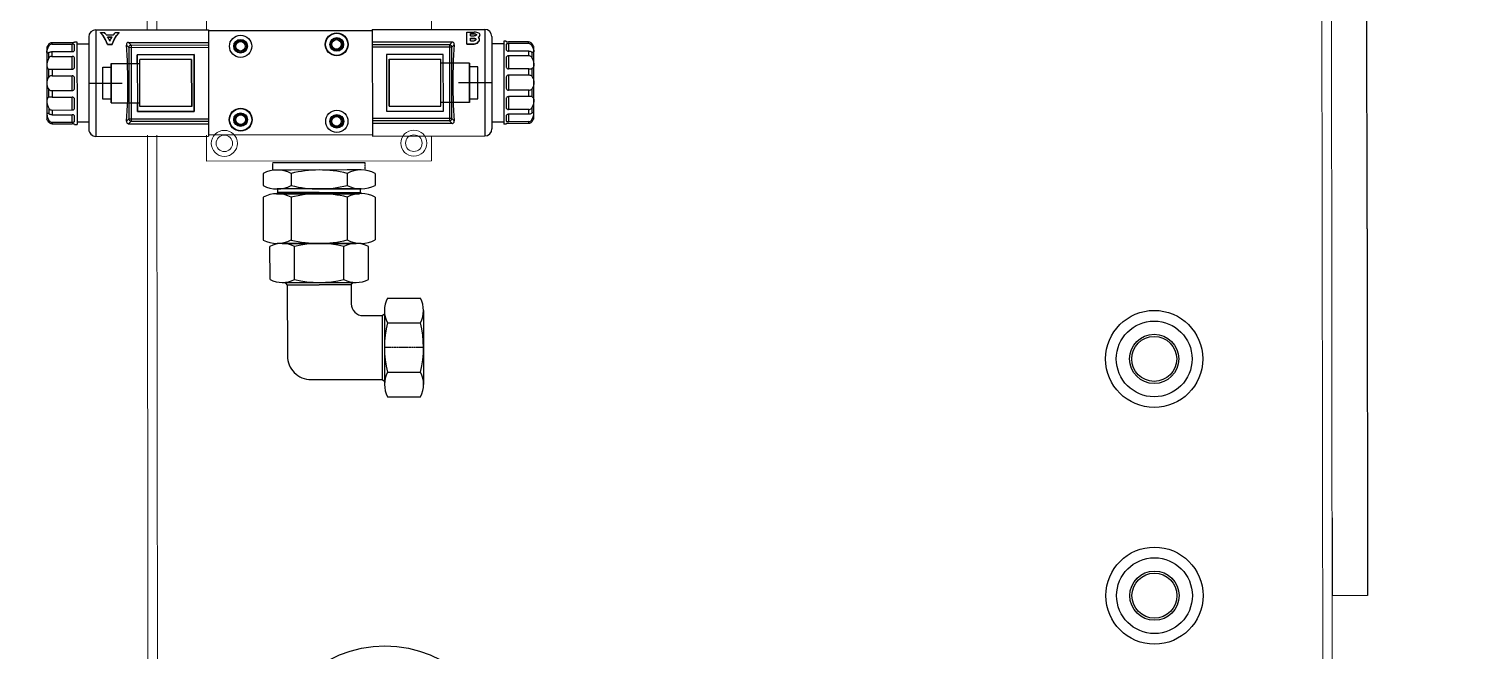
# Model space of a CAD drawing. Header units: feet. Extents: x -99009 to 3252343, y -11094690 to 9035152.
# Drawn here: x 2520526 to 2521130, y -1969814 to -1969550 of the extents above; entities that cross this region are included whole.
import ezdxf

# ---------------------------------------------------------------- set-up
doc = ezdxf.new("R2010")
doc.units = ezdxf.units.FT
doc.linetypes.add('CENTER', pattern=[2, 1.25, -0.25, 0.25, -0.25])
for name, color, linetype in [('1', 1, 'Continuous'), ('K-LINE', 7, 'Continuous'), ('栗本図面枠', 7, 'Continuous')]:
    doc.layers.add(name, color=color, linetype=linetype)

# ---------------------------------------------------------------- blocks, each defined once
blk = doc.blocks.new('K24582845e8a56')
at = {"layer": '栗本図面枠', "color": 1}
for p, q in [((-6885.2, 691.38, 0), (-7040.2, 691.38, 0)), ((-6885.2, 691.38, 0), (-6730.2, 691.38, 0)), ((-6730.2, 691.38, 0), (-6730.2, 676.38, 0)), ((-6763.1, 676.38, 0), (-6730.2, 676.38, 0)), ((-6964.39, 338.03, 0), (-6964.24, 338.3, 0)), ((-6964.24, 338.3, 0), (-6964.05, 338.54, 0)), ((-6964.05, 338.54, 0), (-6963.83, 338.72, 0)), ((-6963.35, 339.03, 0), (-6963.83, 338.72, 0)), ((-6963.83, 338.72, 0), (-6962.97, 338.72, 0)), ((-6963.47, 338.3, 0), (-6963.64, 338.03, 0)), ((-6963.24, 338.54, 0), (-6963.47, 338.3, 0)), ((-6962.99, 339.27, 0), (-6963.35, 339.03, 0)), ((-6962.97, 338.72, 0), (-6963.24, 338.54, 0)), ((-6962.74, 339.44, 0), (-6962.99, 339.27, 0)), ((-6962.97, 338.72, 0), (-6962.32, 339.03, 0)), ((-6962.55, 339.58, 0), (-6962.74, 339.44, 0)), ((-6932.05, 339.58, 0), (-6962.55, 339.58, 0)), ((-6962.32, 339.03, 0), (-6961.74, 339.27, 0)), ((-6961.74, 339.27, 0), (-6961.24, 339.45, 0)), ((-6961.24, 339.45, 0), (-6960.83, 339.55, 0)), ((-6960.83, 339.55, 0), (-6960.5, 339.58, 0)), ((-6960.56, 338.03, 0), (-6960.47, 338.3, 0)), ((-6960.5, 339.58, 0), (-6960.26, 339.55, 0)), ((-6960.47, 338.3, 0), (-6960.37, 338.54, 0)), ((-6960.37, 338.54, 0), (-6960.26, 338.72, 0)), ((-6960.26, 339.55, 0), (-6960.1, 339.44, 0)), ((-6960.09, 339.03, 0), (-6960.26, 338.72, 0)), ((-6960.26, 338.72, 0), (-6957.91, 338.72, 0)), ((-6960.1, 339.44, 0), (-6960.04, 339.25, 0)), ((-6960.04, 339.25, 0), (-6960.09, 339.03, 0)), ((-6958.37, 338.3, 0), (-6958.51, 338.03, 0)), ((-6958.16, 338.54, 0), (-6958.37, 338.3, 0)), ((-6957.91, 338.72, 0), (-6958.16, 338.54, 0)), ((-6957.91, 338.72, 0), (-6957.26, 339.03, 0)), ((-6957.26, 339.03, 0), (-6956.62, 339.27, 0)), ((-6956.62, 339.27, 0), (-6956.01, 339.45, 0)), ((-6956.01, 339.45, 0), (-6955.44, 339.55, 0)), ((-6955.44, 339.55, 0), (-6954.92, 339.58, 0)), ((-6954.92, 339.58, 0), (-6954.44, 339.55, 0)), ((-6954.44, 339.55, 0), (-6954.02, 339.44, 0)), ((-6954.02, 339.44, 0), (-6953.67, 339.27, 0)), ((-6953.67, 339.27, 0), (-6953.39, 339.03, 0)), ((-6953.39, 339.03, 0), (-6953.22, 338.72, 0)), ((-6953.19, 338.54, 0), (-6953.22, 338.72, 0)), ((-6953.22, 338.72, 0), (-6950, 338.72, 0)), ((-6953.17, 338.3, 0), (-6953.19, 338.54, 0)), ((-6953.17, 338.21, 0), (-6953.17, 338.3, 0)), ((-6953.17, 338.03, 0), (-6953.17, 338.21, 0)), ((-6950.3, 338.3, 0), (-6950.38, 338.03, 0)), ((-6950.17, 338.54, 0), (-6950.3, 338.3, 0)), ((-6950, 338.72, 0), (-6950.17, 338.54, 0)), ((-6950, 338.72, 0), (-6949.53, 339.03, 0)), ((-6949.53, 339.03, 0), (-6949, 339.27, 0)), ((-6949, 339.27, 0), (-6948.44, 339.45, 0)), ((-6948.44, 339.45, 0), (-6947.87, 339.55, 0)), ((-6947.87, 339.55, 0), (-6947.3, 339.58, 0)), ((-6947.3, 339.58, 0), (-6946.72, 339.55, 0)), ((-6946.72, 339.55, 0), (-6946.15, 339.44, 0)), ((-6946.15, 339.44, 0), (-6945.59, 339.27, 0)), ((-6945.59, 339.27, 0), (-6945.06, 339.03, 0)), ((-6945.06, 339.03, 0), (-6944.59, 338.72, 0)), ((-6944.43, 338.54, 0), (-6944.59, 338.72, 0)), ((-6944.59, 338.72, 0), (-6941.38, 338.72, 0)), ((-6944.3, 338.3, 0), (-6944.43, 338.54, 0)), ((-6944.22, 338.03, 0), (-6944.3, 338.3, 0)), ((-6941.41, 338.54, 0), (-6941.42, 338.3, 0)), ((-6941.42, 338.3, 0), (-6941.42, 338.21, 0)), ((-6941.42, 338.21, 0), (-6941.42, 338.03, 0)), ((-6941.38, 338.72, 0), (-6941.41, 338.54, 0)), ((-6941.38, 338.72, 0), (-6941.21, 339.03, 0)), ((-6941.21, 339.03, 0), (-6940.93, 339.27, 0)), ((-6940.93, 339.27, 0), (-6940.57, 339.45, 0)), ((-6940.57, 339.45, 0), (-6940.15, 339.55, 0)), ((-6940.15, 339.55, 0), (-6939.67, 339.58, 0)), ((-6939.67, 339.58, 0), (-6939.15, 339.55, 0)), ((-6939.15, 339.55, 0), (-6938.58, 339.44, 0)), ((-6938.58, 339.44, 0), (-6937.97, 339.27, 0)), ((-6937.97, 339.27, 0), (-6937.33, 339.03, 0)), ((-6937.33, 339.03, 0), (-6936.69, 338.72, 0)), ((-6936.43, 338.54, 0), (-6936.69, 338.72, 0)), ((-6936.69, 338.72, 0), (-6934.34, 338.72, 0)), ((-6936.23, 338.3, 0), (-6936.43, 338.54, 0)), ((-6936.08, 338.03, 0), (-6936.23, 338.3, 0)), ((-6934.5, 339.44, 0), (-6934.56, 339.25, 0)), ((-6934.56, 339.25, 0), (-6934.51, 339.03, 0)), ((-6934.51, 339.03, 0), (-6934.34, 338.72, 0)), ((-6934.34, 339.55, 0), (-6934.5, 339.44, 0)), ((-6934.09, 339.58, 0), (-6934.34, 339.55, 0)), ((-6934.34, 338.72, 0), (-6934.23, 338.54, 0)), ((-6934.23, 338.54, 0), (-6934.12, 338.3, 0)), ((-6934.12, 338.3, 0), (-6934.04, 338.03, 0)), ((-6933.76, 339.55, 0), (-6934.09, 339.58, 0)), ((-6933.35, 339.45, 0), (-6933.76, 339.55, 0)), ((-6932.85, 339.27, 0), (-6933.35, 339.45, 0)), ((-6932.27, 339.03, 0), (-6932.85, 339.27, 0)), ((-6931.63, 338.72, 0), (-6932.27, 339.03, 0)), ((-6932.05, 339.58, 0), (-6931.85, 339.44, 0)), ((-6931.85, 339.44, 0), (-6931.6, 339.27, 0)), ((-6931.35, 338.54, 0), (-6931.63, 338.72, 0)), ((-6931.63, 338.72, 0), (-6930.77, 338.72, 0)), ((-6931.6, 339.27, 0), (-6931.24, 339.03, 0)), ((-6931.12, 338.3, 0), (-6931.35, 338.54, 0)), ((-6931.24, 339.03, 0), (-6930.77, 338.72, 0)), ((-6930.95, 338.03, 0), (-6931.12, 338.3, 0)), ((-6930.77, 338.72, 0), (-6930.55, 338.54, 0)), ((-6930.55, 338.54, 0), (-6930.35, 338.3, 0)), ((-6930.35, 338.3, 0), (-6930.21, 338.03, 0)), ((-6964.51, 337.42, 0), (-6964.48, 337.73, 0)), ((-6963.78, 337.42, 0), (-6964.51, 337.42, 0)), ((-6964.51, 337.42, 0), (-6964.51, 328.88, 0)), ((-6964.48, 337.73, 0), (-6964.39, 338.03, 0)), ((-6963.75, 337.73, 0), (-6963.78, 337.42, 0)), ((-6963.78, 337.42, 0), (-6963.78, 328.88, 0)), ((-6963.64, 338.03, 0), (-6963.75, 337.73, 0)), ((-6960.63, 337.42, 0), (-6960.61, 337.73, 0)), ((-6958.63, 337.42, 0), (-6960.63, 337.42, 0)), ((-6960.63, 337.42, 0), (-6960.63, 328.88, 0)), ((-6960.61, 337.73, 0), (-6960.56, 338.03, 0)), ((-6958.6, 337.73, 0), (-6958.63, 337.42, 0)), ((-6958.63, 337.42, 0), (-6958.63, 328.88, 0)), ((-6958.51, 338.03, 0), (-6958.6, 337.73, 0)), ((-6953.18, 337.73, 0), (-6953.17, 338.03, 0)), ((-6953.18, 337.42, 0), (-6953.18, 337.73, 0)), ((-6950.44, 337.42, 0), (-6953.18, 337.42, 0)), ((-6953.18, 337.42, 0), (-6953.18, 328.88, 0)), ((-6950.43, 337.73, 0), (-6950.44, 337.42, 0)), ((-6950.44, 337.42, 0), (-6950.44, 328.88, 0)), ((-6950.38, 338.03, 0), (-6950.43, 337.73, 0)), ((-6944.17, 337.73, 0), (-6944.22, 338.03, 0)), ((-6944.15, 337.42, 0), (-6944.17, 337.73, 0)), ((-6941.41, 337.42, 0), (-6944.15, 337.42, 0)), ((-6944.15, 337.42, 0), (-6944.15, 328.88, 0)), ((-6941.42, 338.03, 0), (-6941.42, 337.73, 0)), ((-6941.42, 337.73, 0), (-6941.41, 337.42, 0)), ((-6941.41, 337.42, 0), (-6941.41, 328.88, 0)), ((-6935.99, 337.73, 0), (-6936.08, 338.03, 0)), ((-6935.97, 337.42, 0), (-6935.99, 337.73, 0)), ((-6933.96, 337.42, 0), (-6935.97, 337.42, 0)), ((-6935.97, 337.42, 0), (-6935.97, 328.88, 0)), ((-6934.04, 338.03, 0), (-6933.98, 337.73, 0)), ((-6933.98, 337.73, 0), (-6933.96, 337.42, 0)), ((-6933.96, 337.42, 0), (-6933.96, 328.88, 0)), ((-6930.85, 337.73, 0), (-6930.95, 338.03, 0)), ((-6930.82, 337.42, 0), (-6930.85, 337.73, 0)), ((-6930.08, 337.42, 0), (-6930.82, 337.42, 0)), ((-6930.82, 337.42, 0), (-6930.82, 328.88, 0)), ((-6930.21, 338.03, 0), (-6930.11, 337.73, 0)), ((-6930.11, 337.73, 0), (-6930.08, 337.42, 0)), ((-6930.08, 337.42, 0), (-6930.08, 328.88, 0)), ((-6964.8, 327.88, 0), (-6964.67, 327.88, 0)), ((-6964.8, 327.88, 0), (-6964.8, 326.88, 0)), ((-6964.8, 326.88, 0), (-6929.8, 326.88, 0)), ((-6964.67, 327.88, 0), (-6964.64, 327.92, 0)), ((-6964.64, 327.92, 0), (-6964.6, 328.02, 0)), ((-6964.6, 328.02, 0), (-6964.56, 328.18, 0)), ((-6964.56, 328.18, 0), (-6964.54, 328.39, 0)), ((-6964.54, 328.39, 0), (-6964.52, 328.63, 0)), ((-6964.52, 328.63, 0), (-6964.51, 328.88, 0)), ((-6963.8, 321.88, 0), (-6963.8, 326.88, 0)), ((-6963.78, 328.88, 0), (-6963.77, 328.63, 0)), ((-6963.78, 328.88, 0), (-6960.63, 328.88, 0)), ((-6963.77, 328.63, 0), (-6963.73, 328.39, 0)), ((-6963.73, 328.39, 0), (-6963.68, 328.18, 0)), ((-6963.68, 328.18, 0), (-6963.6, 328.02, 0)), ((-6963.6, 328.02, 0), (-6963.5, 327.92, 0)), ((-6963.5, 327.92, 0), (-6963.39, 327.88, 0)), ((-6963.39, 327.88, 0), (-6961.3, 327.88, 0)), ((-6961.3, 327.88, 0), (-6961.12, 327.92, 0)), ((-6961.12, 327.92, 0), (-6960.96, 328.02, 0)), ((-6960.96, 328.02, 0), (-6960.82, 328.18, 0)), ((-6960.82, 328.18, 0), (-6960.72, 328.39, 0)), ((-6960.72, 328.39, 0), (-6960.66, 328.63, 0)), ((-6960.66, 328.63, 0), (-6960.63, 328.88, 0)), ((-6958.63, 328.88, 0), (-6958.6, 328.63, 0)), ((-6958.63, 328.88, 0), (-6953.2, 328.88, 0)), ((-6958.6, 328.63, 0), (-6958.53, 328.39, 0)), ((-6958.53, 328.39, 0), (-6958.4, 328.18, 0)), ((-6958.4, 328.18, 0), (-6958.23, 328.02, 0)), ((-6958.23, 328.02, 0), (-6958.03, 327.92, 0)), ((-6958.03, 327.92, 0), (-6957.79, 327.88, 0)), ((-6957.79, 327.88, 0), (-6954.18, 327.88, 0)), ((-6954.18, 327.88, 0), (-6953.9, 327.92, 0)), ((-6953.9, 327.92, 0), (-6953.81, 327.95, 0)), ((-6953.81, 327.95, 0), (-6953.66, 328.02, 0)), ((-6953.66, 328.02, 0), (-6953.46, 328.18, 0)), ((-6953.46, 328.18, 0), (-6953.31, 328.39, 0)), ((-6953.31, 328.39, 0), (-6953.21, 328.63, 0)), ((-6953.21, 328.63, 0), (-6953.18, 328.88, 0)), ((-6950.44, 328.88, 0), (-6950.41, 328.63, 0)), ((-6950.44, 328.88, 0), (-6944.15, 328.88, 0)), ((-6950.41, 328.63, 0), (-6950.31, 328.39, 0)), ((-6950.31, 328.39, 0), (-6950.15, 328.18, 0)), ((-6950.15, 328.18, 0), (-6949.94, 328.02, 0)), ((-6949.94, 328.02, 0), (-6949.68, 327.92, 0)), ((-6949.68, 327.92, 0), (-6949.39, 327.88, 0)), ((-6949.39, 327.88, 0), (-6945.21, 327.88, 0)), ((-6945.21, 327.88, 0), (-6944.92, 327.92, 0)), ((-6944.92, 327.92, 0), (-6944.66, 328.02, 0)), ((-6944.66, 328.02, 0), (-6944.44, 328.18, 0)), ((-6944.44, 328.18, 0), (-6944.29, 328.39, 0)), ((-6944.29, 328.39, 0), (-6944.19, 328.63, 0)), ((-6944.19, 328.63, 0), (-6944.15, 328.88, 0)), ((-6941.41, 328.88, 0), (-6941.38, 328.63, 0)), ((-6941.41, 328.88, 0), (-6935.97, 328.88, 0)), ((-6941.38, 328.63, 0), (-6941.29, 328.39, 0)), ((-6941.29, 328.39, 0), (-6941.14, 328.18, 0)), ((-6941.14, 328.18, 0), (-6940.93, 328.02, 0)), ((-6940.93, 328.02, 0), (-6940.78, 327.95, 0)), ((-6940.78, 327.95, 0), (-6940.69, 327.92, 0)), ((-6940.69, 327.92, 0), (-6940.42, 327.88, 0)), ((-6940.42, 327.88, 0), (-6936.8, 327.88, 0)), ((-6936.8, 327.88, 0), (-6936.57, 327.92, 0)), ((-6936.57, 327.92, 0), (-6936.36, 328.02, 0)), ((-6936.36, 328.02, 0), (-6936.19, 328.18, 0)), ((-6936.19, 328.18, 0), (-6936.07, 328.39, 0)), ((-6936.07, 328.39, 0), (-6935.99, 328.63, 0)), ((-6935.99, 328.63, 0), (-6935.97, 328.88, 0)), ((-6933.96, 328.88, 0), (-6933.94, 328.63, 0)), ((-6933.96, 328.88, 0), (-6930.82, 328.88, 0)), ((-6933.94, 328.63, 0), (-6933.88, 328.39, 0)), ((-6933.88, 328.39, 0), (-6933.77, 328.18, 0)), ((-6933.77, 328.18, 0), (-6933.64, 328.02, 0)), ((-6933.64, 328.02, 0), (-6933.47, 327.92, 0)), ((-6933.47, 327.92, 0), (-6933.29, 327.88, 0)), ((-6933.29, 327.88, 0), (-6931.21, 327.88, 0)), ((-6931.21, 327.88, 0), (-6931.09, 327.92, 0)), ((-6931.09, 327.92, 0), (-6931, 328.02, 0)), ((-6931, 328.02, 0), (-6930.92, 328.18, 0)), ((-6930.92, 328.18, 0), (-6930.86, 328.39, 0)), ((-6930.86, 328.39, 0), (-6930.83, 328.63, 0)), ((-6930.83, 328.63, 0), (-6930.82, 328.88, 0)), ((-6930.8, 321.88, 0), (-6930.8, 326.88, 0)), ((-6930.08, 328.88, 0), (-6930.08, 328.63, 0)), ((-6930.08, 328.63, 0), (-6930.06, 328.39, 0)), ((-6930.06, 328.39, 0), (-6930.03, 328.18, 0)), ((-6930.03, 328.18, 0), (-6930, 328.02, 0)), ((-6930, 328.02, 0), (-6929.96, 327.92, 0)), ((-6929.96, 327.92, 0), (-6929.92, 327.88, 0)), ((-6929.92, 327.88, 0), (-6929.8, 327.88, 0)), ((-6929.8, 327.88, 0), (-6929.8, 326.88, 0)), ((-6966.8, 321.88, 0), (-6927.8, 321.88, 0)), ((-6947.3, 321.88, 0), (-6947.3, 307.79, 0)), ((-6969.8, 318.88, 0), (-6924.8, 318.88, 0)), ((-6969.8, 271.38, 0), (-6969.8, 318.88, 0)), ((-6968.59, 314.95, 0), (-6968.62, 314.38, 0)), ((-6968.62, 311.38, 0), (-6968.62, 314.38, 0)), ((-6968.53, 315.48, 0), (-6968.59, 314.95, 0)), ((-6968.41, 315.97, 0), (-6968.53, 315.48, 0)), ((-6968.24, 316.37, 0), (-6968.41, 315.97, 0)), ((-6968.03, 316.67, 0), (-6968.24, 316.37, 0)), ((-6967.77, 316.84, 0), (-6968.03, 316.67, 0)), ((-6968.03, 314.38, 0), (-6968.01, 314.68, 0)), ((-6967.92, 314.38, 0), (-6968.03, 314.38, 0)), ((-6968.03, 312.88, 0), (-6968.03, 314.38, 0)), ((-6968.01, 314.68, 0), (-6967.95, 314.95, 0)), ((-6967.95, 314.95, 0), (-6967.85, 315.18, 0)), ((-6967.92, 314.38, 0), (-6967.9, 314.68, 0)), ((-6967.92, 312.88, 0), (-6967.92, 314.38, 0)), ((-6967.9, 314.68, 0), (-6967.84, 314.95, 0)), ((-6967.85, 315.18, 0), (-6967.72, 315.33, 0)), ((-6967.84, 314.95, 0), (-6967.74, 315.18, 0)), ((-6967.57, 316.88, 0), (-6967.77, 316.84, 0)), ((-6967.74, 315.18, 0), (-6967.61, 315.33, 0)), ((-6967.72, 315.33, 0), (-6967.57, 315.38, 0)), ((-6967.61, 315.33, 0), (-6967.51, 315.36, 0)), ((-6967.47, 316.87, 0), (-6967.57, 316.88, 0)), ((-6967.57, 315.38, 0), (-6967.4, 315.33, 0)), ((-6967.15, 316.75, 0), (-6967.47, 316.87, 0)), ((-6967.36, 316.87, 0), (-6967.45, 316.88, 0)), ((-6967.4, 315.33, 0), (-6967.25, 315.17, 0)), ((-6967.04, 316.75, 0), (-6967.36, 316.87, 0)), ((-6967.25, 315.17, 0), (-6967.14, 314.95, 0)), ((-6966.84, 316.49, 0), (-6967.15, 316.75, 0)), ((-6967.14, 314.95, 0), (-6967.06, 314.67, 0)), ((-6967.06, 314.67, 0), (-6967.04, 314.38, 0)), ((-6966.73, 316.49, 0), (-6967.04, 316.75, 0)), ((-6967.04, 312.88, 0), (-6967.04, 314.38, 0)), ((-6966.57, 316.11, 0), (-6966.84, 316.49, 0)), ((-6966.5, 316.18, 0), (-6966.73, 316.49, 0)), ((-6966.27, 316.42, 0), (-6966.57, 316.11, 0)), ((-6965.87, 316.6, 0), (-6966.27, 316.42, 0)), ((-6966.13, 314.38, 0), (-6966.11, 314.59, 0)), ((-6966.01, 314.38, 0), (-6966.13, 314.38, 0)), ((-6966.13, 312.88, 0), (-6966.13, 314.38, 0)), ((-6966.11, 314.59, 0), (-6966.04, 314.8, 0)), ((-6966.04, 314.8, 0), (-6965.93, 314.97, 0)), ((-6966.01, 314.38, 0), (-6965.99, 314.59, 0)), ((-6966.01, 312.88, 0), (-6966.01, 314.38, 0)), ((-6965.99, 314.59, 0), (-6965.92, 314.8, 0)), ((-6965.93, 314.97, 0), (-6965.78, 315.09, 0)), ((-6965.92, 314.8, 0), (-6965.81, 314.97, 0)), ((-6965.61, 316.63, 0), (-6965.87, 316.6, 0)), ((-6965.81, 314.97, 0), (-6965.66, 315.09, 0)), ((-6965.78, 315.09, 0), (-6965.61, 315.13, 0)), ((-6965.66, 315.09, 0), (-6965.55, 315.12, 0)), ((-6965.42, 316.62, 0), (-6965.61, 316.63, 0)), ((-6965.61, 315.13, 0), (-6965.42, 315.09, 0)), ((-6965.29, 316.62, 0), (-6965.48, 316.63, 0)), ((-6964.95, 316.46, 0), (-6965.42, 316.62, 0)), ((-6965.42, 315.09, 0), (-6965.26, 314.97, 0)), ((-6964.82, 316.46, 0), (-6965.29, 316.62, 0)), ((-6965.26, 314.97, 0), (-6965.14, 314.79, 0)), ((-6965.14, 314.79, 0), (-6965.06, 314.59, 0)), ((-6965.06, 314.59, 0), (-6965.04, 314.38, 0)), ((-6965.04, 312.88, 0), (-6965.04, 314.38, 0)), ((-6964.53, 316.16, 0), (-6964.95, 316.46, 0)), ((-6964.39, 316.16, 0), (-6964.82, 316.46, 0)), ((-6964.18, 315.77, 0), (-6964.53, 316.16, 0)), ((-6964.05, 315.76, 0), (-6964.39, 316.16, 0)), ((-6963.94, 315.32, 0), (-6964.18, 315.77, 0)), ((-6963.8, 315.32, 0), (-6964.05, 315.76, 0)), ((-6963.79, 314.85, 0), (-6963.94, 315.32, 0)), ((-6963.65, 314.85, 0), (-6963.8, 315.32, 0)), ((-6963.75, 314.38, 0), (-6963.79, 314.85, 0)), ((-6963.61, 314.38, 0), (-6963.75, 314.38, 0)), ((-6963.75, 311.38, 0), (-6963.75, 314.38, 0)), ((-6963.61, 314.38, 0), (-6963.65, 314.85, 0)), ((-6963.61, 311.38, 0), (-6963.61, 314.38, 0)), ((-6953.98, 315.91, 0), (-6953.98, 312.47, 0)), ((-6940.51, 315.91, 0), (-6953.98, 315.91, 0)), ((-6940.51, 312.47, 0), (-6940.51, 315.91, 0)), ((-6924.8, 271.38, 0), (-6924.8, 318.88, 0)), ((-6963.61, 311.38, 0), (-6968.62, 311.38, 0)), ((-6967.04, 312.88, 0), (-6968.03, 312.88, 0)), ((-6965.04, 312.88, 0), (-6966.13, 312.88, 0)), ((-6939, 312.47, 0), (-6955.6, 312.47, 0)), ((-6955.6, 312.47, 0), (-6939, 312.47, 0)), ((-6955.6, 312.47, 0), (-6939, 312.47, 0)), ((-6955.6, 312.47, 0), (-6955.6, 300.32, 0)), ((-6939, 312.47, 0), (-6939, 300.32, 0)), ((-6964.45, 305.28, 0), (-6964.48, 305.08, 0)), ((-6963.38, 303.98, 0), (-6964.48, 305.08, 0)), ((-6964.48, 305.08, 0), (-6964.48, 271.38, 0)), ((-6964.38, 305.47, 0), (-6964.45, 305.28, 0)), ((-6964.26, 305.65, 0), (-6964.38, 305.47, 0)), ((-6964.1, 305.79, 0), (-6964.26, 305.65, 0)), ((-6963.9, 305.9, 0), (-6964.1, 305.79, 0)), ((-6963.66, 305.96, 0), (-6963.9, 305.9, 0)), ((-6963.37, 305.97, 0), (-6963.66, 305.96, 0)), ((-6963.34, 304.24, 0), (-6963.38, 303.98, 0)), ((-6963.38, 303.98, 0), (-6931.22, 303.98, 0)), ((-6963.38, 303.98, 0), (-6963.38, 271.38, 0)), ((-6963.37, 305.97, 0), (-6961.33, 305.81, 0)), ((-6962.38, 304.98, 0), (-6963.37, 305.97, 0)), ((-6963.24, 304.48, 0), (-6963.34, 304.24, 0)), ((-6963.08, 304.69, 0), (-6963.24, 304.48, 0)), ((-6962.88, 304.84, 0), (-6963.08, 304.69, 0)), ((-6962.64, 304.94, 0), (-6962.88, 304.84, 0)), ((-6962.38, 304.98, 0), (-6962.64, 304.94, 0)), ((-6932.21, 304.98, 0), (-6962.38, 304.98, 0)), ((-6962.38, 304.98, 0), (-6962.38, 271.38, 0)), ((-6961.33, 305.81, 0), (-6959.07, 305.67, 0)), ((-6959.07, 305.67, 0), (-6956.64, 305.56, 0)), ((-6956.64, 305.56, 0), (-6954.07, 305.47, 0)), ((-6954.07, 305.47, 0), (-6951.41, 305.41, 0)), ((-6951.41, 305.41, 0), (-6948.67, 305.38, 0)), ((-6948.67, 305.38, 0), (-6945.92, 305.38, 0)), ((-6945.92, 305.38, 0), (-6943.19, 305.41, 0)), ((-6943.19, 305.41, 0), (-6940.52, 305.47, 0)), ((-6940.52, 305.47, 0), (-6937.95, 305.56, 0)), ((-6937.95, 305.56, 0), (-6935.52, 305.67, 0)), ((-6935.52, 305.67, 0), (-6933.27, 305.81, 0)), ((-6933.27, 305.81, 0), (-6931.22, 305.97, 0)), ((-6931.22, 305.97, 0), (-6932.21, 304.98, 0)), ((-6932.21, 304.98, 0), (-6931.96, 304.94, 0)), ((-6932.21, 304.98, 0), (-6932.21, 271.38, 0)), ((-6931.96, 304.94, 0), (-6931.72, 304.84, 0)), ((-6931.72, 304.84, 0), (-6931.51, 304.68, 0)), ((-6931.51, 304.68, 0), (-6931.35, 304.48, 0)), ((-6931.35, 304.48, 0), (-6931.25, 304.24, 0)), ((-6931.25, 304.24, 0), (-6931.22, 303.98, 0)), ((-6930.94, 305.96, 0), (-6931.22, 305.97, 0)), ((-6930.12, 305.08, 0), (-6931.22, 303.98, 0)), ((-6931.22, 303.98, 0), (-6931.22, 271.38, 0)), ((-6930.7, 305.9, 0), (-6930.94, 305.96, 0)), ((-6930.49, 305.79, 0), (-6930.7, 305.9, 0)), ((-6930.33, 305.65, 0), (-6930.49, 305.79, 0)), ((-6930.21, 305.47, 0), (-6930.33, 305.65, 0)), ((-6930.14, 305.28, 0), (-6930.21, 305.47, 0)), ((-6930.12, 305.08, 0), (-6930.14, 305.28, 0)), ((-6930.12, 305.08, 0), (-6930.12, 271.38, 0)), ((-6935.3, 301.38, 0), (-6959.3, 301.38, 0)), ((-6959.3, 301.38, 0), (-6959.3, 277.38, 0)), ((-6955.6, 301.38, 0), (-6959.3, 301.38, 0)), ((-6959.3, 301.38, 0), (-6959.3, 277.38, 0)), ((-6937.38, 300.32, 0), (-6957.22, 300.32, 0)), ((-6937.38, 300.32, 0), (-6957.22, 300.32, 0)), ((-6957.22, 278.45, 0), (-6957.22, 300.32, 0)), ((-6939, 300.32, 0), (-6955.6, 300.32, 0)), ((-6935.3, 301.38, 0), (-6939, 301.38, 0)), ((-6937.38, 278.45, 0), (-6937.38, 300.32, 0)), ((-6935.3, 277.38, 0), (-6935.3, 301.38, 0)), ((-6935.3, 277.38, 0), (-6935.3, 301.38, 0)), ((-6856.27, 277.67, 0), (-6856.27, 291.6, 0)), ((-6851.07, 292.88, 0), (-6845.88, 292.88, 0)), ((-6845.88, 292.88, 0), (-6825.09, 292.88, 0)), ((-6845.88, 277.67, 0), (-6845.88, 291.6, 0)), ((-6825.09, 292.88, 0), (-6819.9, 292.88, 0)), ((-6825.09, 277.67, 0), (-6825.09, 291.6, 0)), ((-6814.7, 277.67, 0), (-6814.7, 291.6, 0)), ((-6937.38, 278.45, 0), (-6957.22, 278.45, 0)), ((-6957.22, 278.45, 0), (-6937.38, 278.45, 0)), ((-6959.3, 277.38, 0), (-6935.3, 277.38, 0)), ((-6959.3, 277.38, 0), (-6935.3, 277.38, 0)), ((-6909.04, 272.55, 0), (-6903.97, 272.55, 0)), ((-6899.02, 272.55, 0), (-6880.95, 272.55, 0)), ((-6851.07, 276.38, 0), (-6845.88, 276.38, 0)), ((-6848.99, 275.38, 0), (-6849.68, 276.38, 0)), ((-6848.99, 267.38, 0), (-6848.99, 275.38, 0)), ((-6848.99, 275.38, 0), (-6821.99, 275.38, 0)), ((-6845.88, 276.38, 0), (-6825.09, 276.38, 0)), ((-6825.09, 276.38, 0), (-6819.9, 276.38, 0)), ((-6821.99, 275.38, 0), (-6821.3, 276.38, 0)), ((-6821.99, 245.38, 0), (-6821.99, 275.38, 0)), ((-6969.8, 271.38, 0), (-6924.8, 271.38, 0)), ((-6969.3, 271.38, 0), (-6969.3, 202.18, 0)), ((-6925.3, 271.38, 0), (-6925.3, 202.18, 0)), ((-6913.51, 268.38, 0), (-6913.51, 229.38, 0)), ((-6913.51, 266.13, 0), (-6913.51, 231.63, 0)), ((-6910.51, 268.38, 0), (-6910.51, 229.38, 0)), ((-6910.51, 266.63, 0), (-6910.51, 260.72, 0)), ((-6902.51, 266.63, 0), (-6902.51, 260.72, 0)), ((-6902.51, 266.38, 0), (-6902.51, 260.72, 0)), ((-6902.51, 248.88, 0), (-6902.51, 266.38, 0)), ((-6901, 266.38, 0), (-6902.51, 266.38, 0)), ((-6901, 266.38, 0), (-6900.5, 266.88, 0)), ((-6901, 248.88, 0), (-6901, 266.38, 0)), ((-6900.5, 266.88, 0), (-6900.5, 248.88, 0)), ((-6900.49, 266.63, 0), (-6900.49, 260.72, 0)), ((-6900.48, 231.88, 0), (-6900.48, 265.88, 0)), ((-6879.49, 266.63, 0), (-6879.49, 260.72, 0)), ((-6864.27, 269.67, 0), (-6878.2, 269.67, 0)), ((-6909.04, 260.72, 0), (-6903.97, 260.72, 0)), ((-6902.51, 260.72, 0), (-6902.51, 237.05, 0)), ((-6902.51, 260.72, 0), (-6902.51, 237.05, 0)), ((-6902.51, 260.72, 0), (-6902.51, 237.05, 0)), ((-6900.49, 260.72, 0), (-6900.49, 237.05, 0)), ((-6899.02, 260.72, 0), (-6880.95, 260.72, 0)), ((-6879.49, 259.27, 0), (-6879.49, 264.47, 0)), ((-6879.49, 260.72, 0), (-6879.49, 237.05, 0)), ((-6862.99, 259.27, 0), (-6862.99, 264.47, 0)), ((-6861.99, 262.38, 0), (-6862.99, 263.07, 0)), ((-6861.99, 262.38, 0), (-6853.99, 262.38, 0)), ((-6861.99, 262.38, 0), (-6861.99, 248.88, 0)), ((-6879.49, 238.49, 0), (-6879.49, 259.27, 0)), ((-6864.27, 259.27, 0), (-6878.2, 259.27, 0)), ((-6862.99, 238.49, 0), (-6862.99, 259.27, 0)), ((-6902.51, 248.88, 0), (-6902.51, 231.38, 0)), ((-6901, 248.88, 0), (-6901, 231.38, 0)), ((-6900.5, 230.88, 0), (-6900.5, 248.88, 0)), ((-6861.99, 235.38, 0), (-6861.99, 248.88, 0)), ((-6910.51, 237.05, 0), (-6910.51, 231.13, 0)), ((-6909.04, 237.05, 0), (-6903.97, 237.05, 0)), ((-6902.51, 237.05, 0), (-6902.51, 231.13, 0)), ((-6902.51, 237.05, 0), (-6902.51, 231.38, 0)), ((-6900.49, 237.05, 0), (-6900.49, 231.13, 0)), ((-6899.02, 237.05, 0), (-6880.95, 237.05, 0)), ((-6879.49, 233.29, 0), (-6879.49, 238.49, 0)), ((-6879.49, 237.05, 0), (-6879.49, 231.13, 0)), ((-6864.27, 238.49, 0), (-6878.2, 238.49, 0)), ((-6862.99, 233.29, 0), (-6862.99, 238.49, 0)), ((-6901, 231.38, 0), (-6902.51, 231.38, 0)), ((-6901, 231.38, 0), (-6900.5, 230.88, 0)), ((-6861.99, 235.38, 0), (-6862.99, 234.69, 0)), ((-6861.99, 235.38, 0), (-6831.99, 235.38, 0)), ((-6909.04, 225.21, 0), (-6903.97, 225.21, 0)), ((-6899.02, 225.21, 0), (-6880.95, 225.21, 0)), ((-6864.27, 228.1, 0), (-6878.2, 228.1, 0)), ((-6969.8, 154.68, 0), (-6969.8, 202.18, 0)), ((-6969.8, 202.18, 0), (-6924.8, 202.18, 0)), ((-6964.48, 168.48, 0), (-6964.48, 202.18, 0)), ((-6963.38, 169.58, 0), (-6963.38, 202.18, 0)), ((-6962.38, 168.58, 0), (-6962.38, 202.18, 0)), ((-6932.21, 168.58, 0), (-6932.21, 202.18, 0)), ((-6931.22, 169.58, 0), (-6931.22, 202.18, 0)), ((-6930.12, 168.48, 0), (-6930.12, 202.18, 0)), ((-6924.8, 154.68, 0), (-6924.8, 202.18, 0)), ((-6959.3, 196.18, 0), (-6959.3, 172.18, 0)), ((-6935.3, 196.18, 0), (-6959.3, 196.18, 0)), ((-6959.3, 196.18, 0), (-6935.3, 196.18, 0)), ((-6959.3, 172.18, 0), (-6959.3, 196.18, 0)), ((-6937.38, 195.12, 0), (-6957.22, 195.12, 0)), ((-6957.22, 195.12, 0), (-6937.38, 195.12, 0)), ((-6957.22, 195.12, 0), (-6957.22, 173.25, 0)), ((-6937.38, 195.12, 0), (-6937.38, 173.25, 0)), ((-6935.3, 172.18, 0), (-6935.3, 196.18, 0)), ((-6935.3, 196.18, 0), (-6935.3, 172.18, 0)), ((-6964.48, 168.48, 0), (-6963.38, 169.58, 0)), ((-6963.34, 169.32, 0), (-6963.38, 169.58, 0)), ((-6963.38, 169.58, 0), (-6931.22, 169.58, 0)), ((-6963.24, 169.08, 0), (-6963.34, 169.32, 0)), ((-6963.08, 168.88, 0), (-6963.24, 169.08, 0)), ((-6959.3, 172.18, 0), (-6935.3, 172.18, 0)), ((-6955.6, 172.18, 0), (-6959.3, 172.18, 0)), ((-6937.38, 173.25, 0), (-6957.22, 173.25, 0)), ((-6937.38, 173.25, 0), (-6957.22, 173.25, 0)), ((-6939, 173.25, 0), (-6955.6, 173.25, 0)), ((-6955.6, 161.1, 0), (-6955.6, 173.25, 0)), ((-6939, 161.1, 0), (-6939, 173.25, 0)), ((-6935.3, 172.18, 0), (-6939, 172.18, 0)), ((-6931.51, 168.88, 0), (-6931.35, 169.08, 0)), ((-6931.35, 169.08, 0), (-6931.25, 169.32, 0)), ((-6931.25, 169.32, 0), (-6931.22, 169.58, 0)), ((-6931.22, 169.58, 0), (-6930.12, 168.48, 0)), ((-6967.36, 163.45, 0), (-6968.62, 164.5, 0)), ((-6968.62, 162.91, 0), (-6968.62, 164.5, 0)), ((-6968.51, 164.5, 0), (-6968.62, 164.5, 0)), ((-6967.24, 163.44, 0), (-6968.51, 164.5, 0)), ((-6965.72, 162.47, 0), (-6967.36, 163.45, 0)), ((-6965.59, 162.47, 0), (-6967.24, 163.44, 0)), ((-6964.48, 168.48, 0), (-6964.45, 168.29, 0)), ((-6964.45, 168.29, 0), (-6964.38, 168.09, 0)), ((-6964.38, 168.09, 0), (-6964.26, 167.91, 0)), ((-6964.26, 167.91, 0), (-6964.1, 167.77, 0)), ((-6964.1, 167.77, 0), (-6963.9, 167.66, 0)), ((-6963.9, 167.66, 0), (-6963.66, 167.6, 0)), ((-6963.66, 167.6, 0), (-6963.37, 167.59, 0)), ((-6963.37, 167.59, 0), (-6962.38, 168.58, 0)), ((-6961.33, 167.75, 0), (-6963.37, 167.59, 0)), ((-6962.88, 168.72, 0), (-6963.08, 168.88, 0)), ((-6962.64, 168.62, 0), (-6962.88, 168.72, 0)), ((-6962.38, 168.58, 0), (-6962.64, 168.62, 0)), ((-6962.38, 168.58, 0), (-6932.21, 168.58, 0)), ((-6959.07, 167.89, 0), (-6961.33, 167.75, 0)), ((-6956.64, 168, 0), (-6959.07, 167.89, 0)), ((-6954.07, 168.09, 0), (-6956.64, 168, 0)), ((-6951.41, 168.15, 0), (-6954.07, 168.09, 0)), ((-6948.67, 168.18, 0), (-6951.41, 168.15, 0)), ((-6945.92, 168.18, 0), (-6948.67, 168.18, 0)), ((-6947.3, 151.68, 0), (-6947.3, 165.77, 0)), ((-6943.19, 168.15, 0), (-6945.92, 168.18, 0)), ((-6940.52, 168.09, 0), (-6943.19, 168.15, 0)), ((-6937.95, 168, 0), (-6940.52, 168.09, 0)), ((-6935.52, 167.89, 0), (-6937.95, 168, 0)), ((-6933.27, 167.75, 0), (-6935.52, 167.89, 0)), ((-6931.22, 167.59, 0), (-6933.27, 167.75, 0)), ((-6932.21, 168.58, 0), (-6931.96, 168.62, 0)), ((-6932.21, 168.58, 0), (-6931.22, 167.59, 0)), ((-6931.96, 168.62, 0), (-6931.72, 168.72, 0)), ((-6931.72, 168.72, 0), (-6931.51, 168.88, 0)), ((-6931.22, 167.59, 0), (-6930.94, 167.6, 0)), ((-6930.94, 167.6, 0), (-6930.7, 167.66, 0)), ((-6930.7, 167.66, 0), (-6930.49, 167.77, 0)), ((-6930.49, 167.77, 0), (-6930.33, 167.91, 0)), ((-6930.33, 167.91, 0), (-6930.21, 168.09, 0)), ((-6930.21, 168.09, 0), (-6930.14, 168.29, 0)), ((-6930.14, 168.29, 0), (-6930.12, 168.48, 0)), ((-6968.33, 162.64, 0), (-6968.62, 162.91, 0)), ((-6968.33, 158.55, 0), (-6968.62, 158.28, 0)), ((-6968.62, 156.68, 0), (-6968.62, 158.28, 0)), ((-6967.36, 157.74, 0), (-6968.62, 156.68, 0)), ((-6967.24, 157.74, 0), (-6968.51, 156.68, 0)), ((-6968.02, 162.37, 0), (-6968.33, 162.64, 0)), ((-6968.02, 158.83, 0), (-6968.33, 158.55, 0)), ((-6967.69, 162.11, 0), (-6968.02, 162.37, 0)), ((-6967.69, 159.1, 0), (-6968.02, 158.83, 0)), ((-6967.69, 159.1, 0), (-6967.69, 162.11, 0)), ((-6965.72, 158.72, 0), (-6967.36, 157.74, 0)), ((-6965.59, 158.72, 0), (-6967.24, 157.74, 0)), ((-6966.9, 159.61, 0), (-6966.9, 161.57, 0)), ((-6966.32, 161.23, 0), (-6966.9, 161.57, 0)), ((-6966.32, 159.95, 0), (-6966.9, 159.61, 0)), ((-6966.78, 159.68, 0), (-6966.78, 161.5, 0)), ((-6965.7, 160.91, 0), (-6966.32, 161.23, 0)), ((-6965.7, 160.28, 0), (-6966.32, 159.95, 0)), ((-6963.75, 161.59, 0), (-6965.72, 162.47, 0)), ((-6963.75, 159.59, 0), (-6965.72, 158.72, 0)), ((-6965.04, 160.59, 0), (-6965.7, 160.91, 0)), ((-6965.04, 160.59, 0), (-6965.7, 160.28, 0)), ((-6963.61, 161.59, 0), (-6965.59, 162.47, 0)), ((-6963.61, 159.59, 0), (-6965.59, 158.72, 0)), ((-6963.75, 159.59, 0), (-6963.75, 161.59, 0)), ((-6963.61, 161.59, 0), (-6963.75, 161.59, 0)), ((-6963.61, 159.59, 0), (-6963.75, 159.59, 0)), ((-6963.61, 159.59, 0), (-6963.61, 161.59, 0)), ((-6939, 161.1, 0), (-6955.6, 161.1, 0)), ((-6955.6, 161.1, 0), (-6939, 161.1, 0)), ((-6955.6, 161.1, 0), (-6939, 161.1, 0)), ((-6953.98, 157.65, 0), (-6953.98, 161.1, 0)), ((-6940.51, 157.65, 0), (-6953.98, 157.65, 0)), ((-6940.51, 161.1, 0), (-6940.51, 157.65, 0)), ((-6969.8, 154.68, 0), (-6924.8, 154.68, 0)), ((-6968.51, 156.68, 0), (-6968.62, 156.68, 0)), ((-6966.8, 151.68, 0), (-6927.8, 151.68, 0)), ((-6963.8, 151.68, 0), (-6963.8, 146.68, 0)), ((-6930.8, 151.68, 0), (-6930.8, 146.68, 0)), ((-6964.8, 145.68, 0), (-6964.8, 146.68, 0)), ((-6964.8, 146.68, 0), (-6929.8, 146.68, 0)), ((-6964.67, 145.68, 0), (-6964.8, 145.68, 0)), ((-6964.64, 145.64, 0), (-6964.67, 145.68, 0)), ((-6964.6, 145.54, 0), (-6964.64, 145.64, 0)), ((-6964.56, 145.38, 0), (-6964.6, 145.54, 0)), ((-6964.54, 145.17, 0), (-6964.56, 145.38, 0)), ((-6964.52, 144.94, 0), (-6964.54, 145.17, 0)), ((-6964.51, 144.68, 0), (-6964.52, 144.94, 0)), ((-6963.77, 144.94, 0), (-6963.78, 144.68, 0)), ((-6963.73, 145.17, 0), (-6963.77, 144.94, 0)), ((-6963.68, 145.38, 0), (-6963.73, 145.17, 0)), ((-6963.6, 145.54, 0), (-6963.68, 145.38, 0)), ((-6963.5, 145.64, 0), (-6963.6, 145.54, 0)), ((-6963.39, 145.68, 0), (-6963.5, 145.64, 0)), ((-6961.3, 145.68, 0), (-6963.39, 145.68, 0)), ((-6961.12, 145.64, 0), (-6961.3, 145.68, 0)), ((-6960.96, 145.54, 0), (-6961.12, 145.64, 0)), ((-6960.82, 145.38, 0), (-6960.96, 145.54, 0)), ((-6960.72, 145.17, 0), (-6960.82, 145.38, 0)), ((-6960.66, 144.94, 0), (-6960.72, 145.17, 0)), ((-6960.63, 144.68, 0), (-6960.66, 144.94, 0)), ((-6958.6, 144.94, 0), (-6958.63, 144.68, 0)), ((-6958.53, 145.17, 0), (-6958.6, 144.94, 0)), ((-6958.4, 145.38, 0), (-6958.53, 145.17, 0)), ((-6958.23, 145.54, 0), (-6958.4, 145.38, 0)), ((-6958.03, 145.64, 0), (-6958.23, 145.54, 0)), ((-6957.79, 145.68, 0), (-6958.03, 145.64, 0)), ((-6954.18, 145.68, 0), (-6957.79, 145.68, 0)), ((-6953.9, 145.64, 0), (-6954.18, 145.68, 0)), ((-6953.81, 145.61, 0), (-6953.9, 145.64, 0)), ((-6953.66, 145.54, 0), (-6953.81, 145.61, 0)), ((-6953.46, 145.38, 0), (-6953.66, 145.54, 0)), ((-6953.31, 145.17, 0), (-6953.46, 145.38, 0)), ((-6953.21, 144.94, 0), (-6953.31, 145.17, 0)), ((-6953.18, 144.68, 0), (-6953.21, 144.94, 0)), ((-6950.41, 144.94, 0), (-6950.44, 144.68, 0)), ((-6950.31, 145.17, 0), (-6950.41, 144.94, 0)), ((-6950.15, 145.38, 0), (-6950.31, 145.17, 0)), ((-6949.94, 145.54, 0), (-6950.15, 145.38, 0)), ((-6949.68, 145.64, 0), (-6949.94, 145.54, 0)), ((-6949.39, 145.68, 0), (-6949.68, 145.64, 0)), ((-6945.21, 145.68, 0), (-6949.39, 145.68, 0)), ((-6944.92, 145.64, 0), (-6945.21, 145.68, 0)), ((-6944.66, 145.54, 0), (-6944.92, 145.64, 0)), ((-6944.44, 145.38, 0), (-6944.66, 145.54, 0)), ((-6944.29, 145.17, 0), (-6944.44, 145.38, 0)), ((-6944.19, 144.94, 0), (-6944.29, 145.17, 0)), ((-6944.15, 144.68, 0), (-6944.19, 144.94, 0)), ((-6941.38, 144.94, 0), (-6941.41, 144.68, 0)), ((-6941.29, 145.17, 0), (-6941.38, 144.94, 0)), ((-6941.14, 145.38, 0), (-6941.29, 145.17, 0)), ((-6940.93, 145.54, 0), (-6941.14, 145.38, 0)), ((-6940.78, 145.61, 0), (-6940.93, 145.54, 0)), ((-6940.69, 145.64, 0), (-6940.78, 145.61, 0)), ((-6940.42, 145.68, 0), (-6940.69, 145.64, 0)), ((-6936.8, 145.68, 0), (-6940.42, 145.68, 0)), ((-6936.57, 145.64, 0), (-6936.8, 145.68, 0)), ((-6936.36, 145.54, 0), (-6936.57, 145.64, 0)), ((-6936.19, 145.38, 0), (-6936.36, 145.54, 0)), ((-6936.07, 145.17, 0), (-6936.19, 145.38, 0)), ((-6935.99, 144.94, 0), (-6936.07, 145.17, 0)), ((-6935.97, 144.68, 0), (-6935.99, 144.94, 0)), ((-6933.94, 144.94, 0), (-6933.96, 144.68, 0)), ((-6933.88, 145.17, 0), (-6933.94, 144.94, 0)), ((-6933.77, 145.38, 0), (-6933.88, 145.17, 0)), ((-6933.64, 145.54, 0), (-6933.77, 145.38, 0)), ((-6933.47, 145.64, 0), (-6933.64, 145.54, 0)), ((-6933.29, 145.68, 0), (-6933.47, 145.64, 0)), ((-6931.21, 145.68, 0), (-6933.29, 145.68, 0)), ((-6931.09, 145.64, 0), (-6931.21, 145.68, 0)), ((-6931, 145.54, 0), (-6931.09, 145.64, 0)), ((-6930.92, 145.38, 0), (-6931, 145.54, 0)), ((-6930.86, 145.17, 0), (-6930.92, 145.38, 0)), ((-6930.83, 144.94, 0), (-6930.86, 145.17, 0)), ((-6930.82, 144.68, 0), (-6930.83, 144.94, 0)), ((-6930.06, 145.17, 0), (-6930.08, 144.94, 0)), ((-6930.08, 144.94, 0), (-6930.08, 144.68, 0)), ((-6930.03, 145.38, 0), (-6930.06, 145.17, 0)), ((-6930, 145.54, 0), (-6930.03, 145.38, 0)), ((-6929.96, 145.64, 0), (-6930, 145.54, 0)), ((-6929.92, 145.68, 0), (-6929.96, 145.64, 0)), ((-6929.8, 145.68, 0), (-6929.92, 145.68, 0)), ((-6929.8, 145.68, 0), (-6929.8, 146.68, 0)), ((-6964.51, 136.15, 0), (-6964.51, 144.68, 0)), ((-6963.78, 136.15, 0), (-6963.78, 144.68, 0)), ((-6960.63, 144.68, 0), (-6963.78, 144.68, 0)), ((-6960.63, 136.15, 0), (-6960.63, 144.68, 0)), ((-6958.63, 136.15, 0), (-6958.63, 144.68, 0)), ((-6953.18, 144.68, 0), (-6958.63, 144.68, 0)), ((-6953.18, 136.15, 0), (-6953.18, 144.68, 0)), ((-6950.44, 136.15, 0), (-6950.44, 144.68, 0)), ((-6944.15, 144.68, 0), (-6950.44, 144.68, 0)), ((-6944.15, 136.15, 0), (-6944.15, 144.68, 0)), ((-6941.41, 136.15, 0), (-6941.41, 144.68, 0)), ((-6935.97, 144.68, 0), (-6941.39, 144.68, 0)), ((-6935.97, 136.15, 0), (-6935.97, 144.68, 0)), ((-6933.96, 136.15, 0), (-6933.96, 144.68, 0)), ((-6930.82, 144.68, 0), (-6933.96, 144.68, 0)), ((-6930.82, 136.15, 0), (-6930.82, 144.68, 0)), ((-6930.08, 136.15, 0), (-6930.08, 144.68, 0)), ((-6964.48, 135.83, 0), (-6964.51, 136.15, 0)), ((-6964.51, 136.15, 0), (-6963.78, 136.15, 0)), ((-6964.39, 135.53, 0), (-6964.48, 135.83, 0)), ((-6964.24, 135.26, 0), (-6964.39, 135.53, 0)), ((-6964.05, 135.02, 0), (-6964.24, 135.26, 0)), ((-6963.83, 134.85, 0), (-6964.05, 135.02, 0)), ((-6963.83, 134.85, 0), (-6963.36, 134.54, 0)), ((-6962.97, 134.85, 0), (-6963.83, 134.85, 0)), ((-6963.78, 136.15, 0), (-6963.75, 135.83, 0)), ((-6963.75, 135.83, 0), (-6963.64, 135.53, 0)), ((-6963.64, 135.53, 0), (-6963.47, 135.26, 0)), ((-6963.47, 135.26, 0), (-6963.24, 135.02, 0)), ((-6963.36, 134.54, 0), (-6962.99, 134.29, 0)), ((-6963.24, 135.02, 0), (-6962.97, 134.85, 0)), ((-6962.99, 134.29, 0), (-6962.74, 134.12, 0)), ((-6962.32, 134.54, 0), (-6962.97, 134.85, 0)), ((-6962.74, 134.12, 0), (-6962.55, 133.98, 0)), ((-6962.55, 133.98, 0), (-6932.05, 133.98, 0)), ((-6961.74, 134.29, 0), (-6962.32, 134.54, 0)), ((-6961.25, 134.12, 0), (-6961.74, 134.29, 0)), ((-6960.84, 134.02, 0), (-6961.25, 134.12, 0)), ((-6960.5, 133.98, 0), (-6960.84, 134.02, 0)), ((-6960.61, 135.83, 0), (-6960.63, 136.15, 0)), ((-6960.63, 136.15, 0), (-6958.63, 136.15, 0)), ((-6960.56, 135.53, 0), (-6960.61, 135.83, 0)), ((-6960.47, 135.26, 0), (-6960.56, 135.53, 0)), ((-6960.26, 134.01, 0), (-6960.5, 133.98, 0)), ((-6960.37, 135.02, 0), (-6960.47, 135.26, 0)), ((-6960.26, 134.85, 0), (-6960.37, 135.02, 0)), ((-6960.26, 134.85, 0), (-6960.09, 134.54, 0)), ((-6957.91, 134.85, 0), (-6960.26, 134.85, 0)), ((-6960.1, 134.12, 0), (-6960.26, 134.01, 0)), ((-6960.04, 134.31, 0), (-6960.1, 134.12, 0)), ((-6960.09, 134.54, 0), (-6960.04, 134.31, 0)), ((-6958.63, 136.15, 0), (-6958.6, 135.83, 0)), ((-6958.6, 135.83, 0), (-6958.51, 135.53, 0)), ((-6958.51, 135.53, 0), (-6958.37, 135.26, 0)), ((-6958.37, 135.26, 0), (-6958.16, 135.02, 0)), ((-6958.16, 135.02, 0), (-6957.91, 134.85, 0)), ((-6957.91, 134.85, 0), (-6957.26, 134.54, 0)), ((-6957.26, 134.54, 0), (-6956.62, 134.29, 0)), ((-6956.62, 134.29, 0), (-6956.01, 134.12, 0)), ((-6956.01, 134.12, 0), (-6955.44, 134.01, 0)), ((-6955.44, 134.01, 0), (-6954.92, 133.98, 0)), ((-6954.92, 133.98, 0), (-6954.44, 134.02, 0)), ((-6954.44, 134.02, 0), (-6954.02, 134.12, 0)), ((-6954.02, 134.12, 0), (-6953.67, 134.29, 0)), ((-6953.67, 134.29, 0), (-6953.39, 134.54, 0)), ((-6953.39, 134.54, 0), (-6953.22, 134.85, 0)), ((-6953.22, 134.85, 0), (-6953.19, 135.02, 0)), ((-6950, 134.85, 0), (-6953.22, 134.85, 0)), ((-6953.19, 135.02, 0), (-6953.17, 135.26, 0)), ((-6953.18, 135.83, 0), (-6953.18, 136.15, 0)), ((-6953.18, 136.15, 0), (-6950.44, 136.15, 0)), ((-6953.17, 135.53, 0), (-6953.18, 135.83, 0)), ((-6953.17, 135.36, 0), (-6953.17, 135.53, 0)), ((-6953.17, 135.26, 0), (-6953.17, 135.36, 0)), ((-6950.44, 136.15, 0), (-6950.43, 135.83, 0)), ((-6950.43, 135.83, 0), (-6950.38, 135.53, 0)), ((-6950.38, 135.53, 0), (-6950.3, 135.26, 0)), ((-6950.3, 135.26, 0), (-6950.17, 135.02, 0)), ((-6950.17, 135.02, 0), (-6950, 134.85, 0)), ((-6950, 134.85, 0), (-6949.53, 134.54, 0)), ((-6949.53, 134.54, 0), (-6949, 134.29, 0)), ((-6949, 134.29, 0), (-6948.44, 134.12, 0)), ((-6948.44, 134.12, 0), (-6947.87, 134.01, 0)), ((-6947.87, 134.01, 0), (-6947.3, 133.98, 0)), ((-6947.3, 133.98, 0), (-6946.72, 134.02, 0)), ((-6946.72, 134.02, 0), (-6946.15, 134.12, 0)), ((-6946.15, 134.12, 0), (-6945.59, 134.29, 0)), ((-6945.59, 134.29, 0), (-6945.06, 134.54, 0)), ((-6945.06, 134.54, 0), (-6944.59, 134.85, 0)), ((-6944.59, 134.85, 0), (-6944.43, 135.02, 0)), ((-6941.38, 134.85, 0), (-6944.59, 134.85, 0)), ((-6944.43, 135.02, 0), (-6944.3, 135.26, 0)), ((-6944.3, 135.26, 0), (-6944.22, 135.53, 0)), ((-6944.22, 135.53, 0), (-6944.17, 135.83, 0)), ((-6944.17, 135.83, 0), (-6944.15, 136.15, 0)), ((-6944.15, 136.15, 0), (-6941.41, 136.15, 0)), ((-6941.41, 136.15, 0), (-6941.42, 135.83, 0)), ((-6941.42, 135.83, 0), (-6941.42, 135.53, 0)), ((-6941.42, 135.53, 0), (-6941.42, 135.36, 0)), ((-6941.42, 135.36, 0), (-6941.42, 135.26, 0)), ((-6941.42, 135.26, 0), (-6941.41, 135.02, 0)), ((-6941.41, 135.02, 0), (-6941.38, 134.85, 0)), ((-6941.38, 134.85, 0), (-6941.21, 134.54, 0)), ((-6941.21, 134.54, 0), (-6940.93, 134.29, 0)), ((-6940.93, 134.29, 0), (-6940.57, 134.12, 0)), ((-6940.57, 134.12, 0), (-6940.15, 134.01, 0)), ((-6940.15, 134.01, 0), (-6939.67, 133.98, 0)), ((-6939.67, 133.98, 0), (-6939.15, 134.02, 0)), ((-6939.15, 134.02, 0), (-6938.58, 134.12, 0)), ((-6938.58, 134.12, 0), (-6937.97, 134.29, 0)), ((-6937.97, 134.29, 0), (-6937.33, 134.54, 0)), ((-6937.33, 134.54, 0), (-6936.69, 134.85, 0)), ((-6936.69, 134.85, 0), (-6936.43, 135.02, 0)), ((-6936.69, 134.85, 0), (-6934.34, 134.85, 0)), ((-6936.43, 135.02, 0), (-6936.23, 135.26, 0)), ((-6936.23, 135.26, 0), (-6936.08, 135.53, 0)), ((-6936.08, 135.53, 0), (-6935.99, 135.83, 0)), ((-6935.99, 135.83, 0), (-6935.97, 136.15, 0)), ((-6935.97, 136.15, 0), (-6933.96, 136.15, 0)), ((-6934.51, 134.54, 0), (-6934.56, 134.31, 0)), ((-6934.56, 134.31, 0), (-6934.5, 134.12, 0)), ((-6934.34, 134.85, 0), (-6934.51, 134.54, 0)), ((-6934.5, 134.12, 0), (-6934.34, 134.01, 0)), ((-6934.23, 135.02, 0), (-6934.34, 134.85, 0)), ((-6934.34, 134.01, 0), (-6934.09, 133.98, 0)), ((-6934.12, 135.26, 0), (-6934.23, 135.02, 0)), ((-6934.04, 135.53, 0), (-6934.12, 135.26, 0)), ((-6934.09, 133.98, 0), (-6933.76, 134.02, 0)), ((-6933.98, 135.83, 0), (-6934.04, 135.53, 0)), ((-6933.96, 136.15, 0), (-6933.98, 135.83, 0)), ((-6933.76, 134.02, 0), (-6933.35, 134.12, 0)), ((-6933.35, 134.12, 0), (-6932.85, 134.29, 0)), ((-6932.85, 134.29, 0), (-6932.28, 134.54, 0)), ((-6932.28, 134.54, 0), (-6931.63, 134.85, 0)), ((-6931.86, 134.12, 0), (-6932.05, 133.98, 0)), ((-6931.6, 134.29, 0), (-6931.86, 134.12, 0)), ((-6931.63, 134.85, 0), (-6931.35, 135.02, 0)), ((-6930.77, 134.85, 0), (-6931.63, 134.85, 0)), ((-6931.24, 134.54, 0), (-6931.6, 134.29, 0)), ((-6931.35, 135.02, 0), (-6931.12, 135.26, 0)), ((-6930.77, 134.85, 0), (-6931.24, 134.54, 0)), ((-6931.12, 135.26, 0), (-6930.95, 135.53, 0)), ((-6930.95, 135.53, 0), (-6930.85, 135.83, 0)), ((-6930.85, 135.83, 0), (-6930.82, 136.15, 0)), ((-6930.82, 136.15, 0), (-6930.08, 136.15, 0)), ((-6930.55, 135.02, 0), (-6930.77, 134.85, 0)), ((-6930.35, 135.26, 0), (-6930.55, 135.02, 0)), ((-6930.21, 135.53, 0), (-6930.35, 135.26, 0)), ((-6930.11, 135.83, 0), (-6930.21, 135.53, 0)), ((-6930.08, 136.15, 0), (-6930.11, 135.83, 0))]:
    blk.add_line(p, q, dxfattribs=at)
at = {"layer": '栗本図面枠', "color": 1, "lineweight": 9}
for p, q in [((-6510.3, 676.38, 0), (-7260.3, 676.38, 0)), ((-6514.3, 672.38, 0), (-7256.3, 672.38, 0)), ((-6976.8, 296.38, 0), (-6969.8, 296.38, 0)), ((-6924.8, 296.38, 0), (-6914.3, 296.38, 0)), ((-6914.3, 296.38, 0), (-6914.3, 201.38, 0)), ((-6969.8, 201.38, 0), (-6976.8, 201.38, 0)), ((-6914.3, 201.38, 0), (-6925.24, 201.38, 0)), ((-6976.8, 180.38, 0), (-6969.8, 180.38, 0)), ((-6976.8, 176.38, 0), (-6969.8, 176.38, 0)), ((-6925.24, 180.38, 0), (-6514.3, 180.38, 0)), ((-6925.24, 176.38, 0), (-6510.3, 176.38, 0))]:
    blk.add_line(p, q, dxfattribs=at)
at = {"layer": '栗本図面枠', "color": 1, "linetype": 'CENTER', "ltscale": 0.15}
for p, q in [((-6835.49, 292.88, 0), (-6835.49, 276.38, 0)), ((-6910.51, 268.38, 0), (-6913.51, 268.38, 0)), ((-6910.51, 229.38, 0), (-6913.51, 229.38, 0))]:
    blk.add_line(p, q, dxfattribs=at)
at = {"layer": '栗本図面枠', "color": 1, "ltscale": 0.15}
for p, q in [((-6900.48, 265.88, 0), (-6900.5, 265.88, 0)), ((-6900.48, 231.88, 0), (-6900.5, 231.88, 0))]:
    blk.add_line(p, q, dxfattribs=at)
at = {"layer": '栗本図面枠', "color": 1}
for centre, radius in [((-6830.3, 601.38, 0), 20.5), ((-6730.3, 601.38, 0), 20.5), ((-6830.3, 601.38, 0), 16), ((-6730.3, 601.38, 0), 16), ((-6830.3, 601.38, 0), 10.4), ((-6830.3, 601.38, 0), 9.5), ((-6730.3, 601.38, 0), 10.4), ((-6730.3, 601.38, 0), 9.5), ((-6660.3, 276.38, 0), 49.18), ((-6963.55, 256.38, 0), 4.83), ((-6963.55, 256.38, 0), 4.7), ((-6931.05, 256.38, 0), 4.7), ((-6963.55, 256.38, 0), 2.9), ((-6963.55, 256.38, 0), 2.65), ((-6963.55, 256.28, 0), 2.5), ((-6963.55, 256.28, 0), 2), ((-6931.05, 256.38, 0), 2.9), ((-6931.05, 256.38, 0), 2.65), ((-6931.05, 256.28, 0), 2.5), ((-6931.05, 256.28, 0), 2), ((-6962.8, 215.78, 0), 4.7), ((-6962.8, 215.78, 0), 2.9), ((-6962.8, 215.78, 0), 2.65), ((-6962.8, 215.78, 0), 2.5), ((-6962.8, 215.78, 0), 2), ((-6931.8, 215.78, 0), 4.83), ((-6931.8, 215.78, 0), 4.7), ((-6931.8, 215.78, 0), 2.9), ((-6931.8, 215.78, 0), 2.65), ((-6931.8, 215.78, 0), 2.5), ((-6931.8, 215.78, 0), 2)]:
    blk.add_circle(centre, radius, dxfattribs=at)
at = {"layer": '栗本図面枠', "color": 1, "lineweight": 9}
for centre, radius in [((-6921.8, 288.88, 0), 5.5), ((-6921.8, 288.88, 0), 3.5), ((-6921.8, 208.88, 0), 5.5), ((-6921.8, 208.88, 0), 3.5)]:
    blk.add_circle(centre, radius, dxfattribs=at)
at = {"layer": '栗本図面枠', "color": 1}
for centre, radius, start, end in [((-6966.8, 318.88, 0), 3, 90, 180), ((-6927.8, 318.88, 0), 3, 0, 90), ((-6851.07, 281.74, 0), 11.14, 62.20423, 117.79577), ((-6835.49, 250.24, 0), 42.64, 75.89465, 104.10535), ((-6819.9, 281.74, 0), 11.14, 62.20423, 117.79577), ((-6897.82, 266.63, 0), 12.69, 152.20423, 207.79577), ((-6915.2, 266.63, 0), 12.69, 332.20423, 27.79577), ((-6887.8, 266.63, 0), 12.69, 152.20423, 207.79577), ((-6892.18, 266.63, 0), 12.69, 332.20423, 27.79577), ((-6851.07, 287.52, 0), 11.14, 242.20423, 297.79577), ((-6835.49, 319.02, 0), 42.64, 255.89465, 284.10535), ((-6819.9, 287.52, 0), 11.14, 242.20423, 297.79577), ((-6868.35, 264.47, 0), 11.14, 152.20423, 207.79577), ((-6874.13, 264.47, 0), 11.14, 332.20423, 27.79577), ((-6861.94, 248.88, 0), 48.57, 165.89465, 194.10535), ((-6951.07, 248.88, 0), 48.57, 345.89465, 14.10535), ((-6851.92, 248.88, 0), 48.57, 165.89465, 194.10535), ((-6928.05, 248.88, 0), 48.57, 345.89465, 14.10535), ((-6836.85, 248.88, 0), 42.64, 165.89465, 194.10535), ((-6905.63, 248.88, 0), 42.64, 345.89465, 14.10535), ((-6831.99, 245.38, 0), 10, 270, 0), ((-6897.82, 231.13, 0), 12.69, 152.20423, 207.79577), ((-6915.2, 231.13, 0), 12.69, 332.20423, 27.79577), ((-6887.8, 231.13, 0), 12.69, 152.20423, 207.79577), ((-6892.18, 231.13, 0), 12.69, 332.20423, 27.79577), ((-6868.35, 233.29, 0), 11.14, 152.20423, 207.79577), ((-6874.13, 233.29, 0), 11.14, 332.20423, 27.79577), ((-6966.8, 154.68, 0), 3, 180, 270), ((-6927.8, 154.68, 0), 3, 270, 0)]:
    blk.add_arc(centre, radius, start, end, dxfattribs=at)
at = {"layer": '栗本図面枠', "color": 1, "ltscale": 0.15}
blk.add_arc((-6853.99, 267.38, 0), 5, 270, 0, dxfattribs=at)

msp = doc.modelspace()

# ---------------------------------------------------------------- linework, layer by layer
at = {"layer": '1'}
msp.add_arc((2520410.24778, -1978395.99612), 100000, 84.1346387202, 194.3871675539, dxfattribs=at)

# ---------------------------------------------------------------- block references
at = {"layer": 'K-LINE', "color": 2, "linetype": 'Continuous', "lineweight": 15, "rotation": 270.0650517140735}
msp.add_blockref('K24582845e8a56', (2520408.11897, -1976520.99344), dxfattribs=at)

doc.saveas('drawing.dxf')
